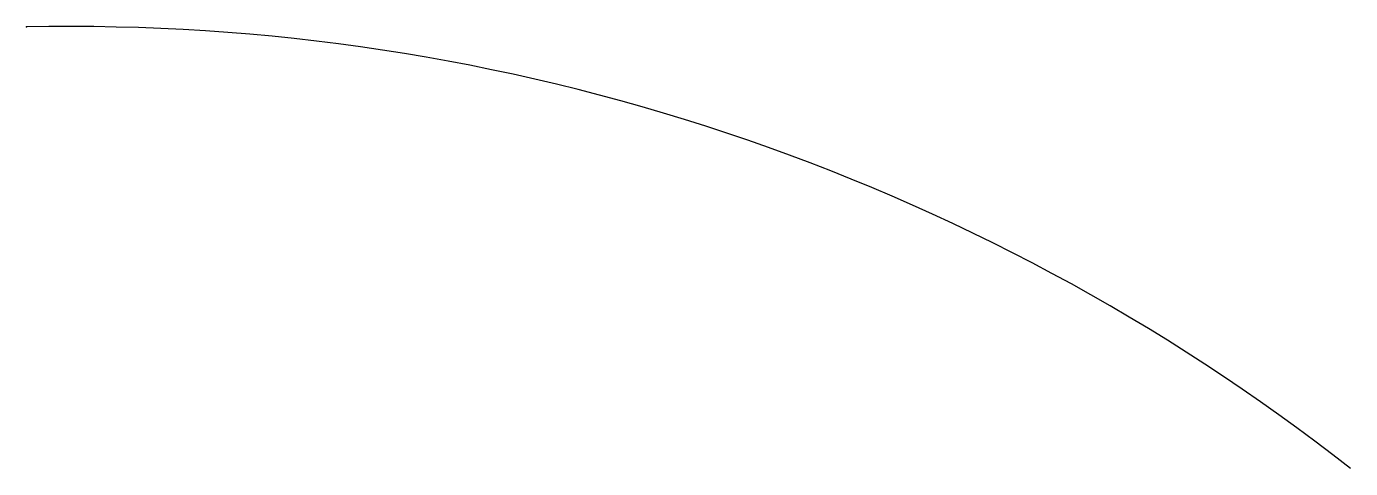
# Model space of a CAD drawing. Header units: millimetres. Extents: x 0 to 150, y -50 to 0.
import ezdxf

# ---------------------------------------------------------------- set-up
doc = ezdxf.new("R2010")
doc.units = ezdxf.units.MM
doc.layers.get('0').update_dxf_attribs({"linetype": 'CONTINUOUS'})

msp = doc.modelspace()

# ---------------------------------------------------------------- linework, layer by layer
msp.add_arc((5, -235), 235.05, 51.9112, 91.2189)
msp.add_point((0, 0))

doc.saveas('drawing.dxf')
